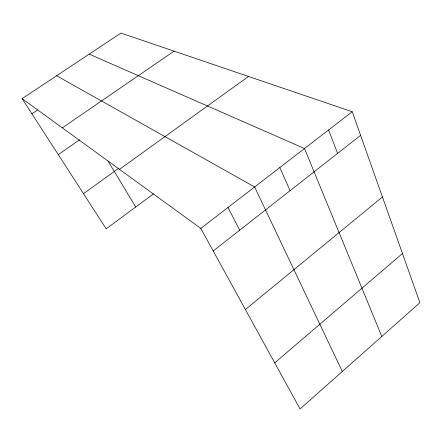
<?xml version="1.0" encoding="UTF-8"?>
<svg xmlns="http://www.w3.org/2000/svg" width="442" height="442" viewBox="0 0 442 442"><rect width="100%" height="100%" fill="white"/><g stroke="black" fill="none" stroke-linecap="round" stroke-linejoin="round"><path stroke-width="0.66" d="M274.72 362.854L402.474 253.52M245.404 309.522L382.435 196.972M213.21 250.962L360.595 135.34M200.817 228.426L352.235 111.743L419.9 302.704L300.052 408.933L200.817 228.426L22.1 98.632L120.915 33.067L352.235 111.743M153.501 193.828L106.213 228.851L22.1 98.632M83.472 193.64L118.638 168.347M119.478 169.352L248.509 76.466M58.272 154.634L79.516 139.843M62.322 127.843L174.076 51.15M31.907 113.809L37.598 109.986M89.179 54.123L304.499 148.529L381.805 336.467M56.598 75.742L254.62 186.966L342.307 371.479M107.947 160.943L135.705 207.011M228.033 207.453L239.669 230.21M279.836 167.535L290.068 190.668M328.627 129.937L337.589 153.391"/></g></svg>
